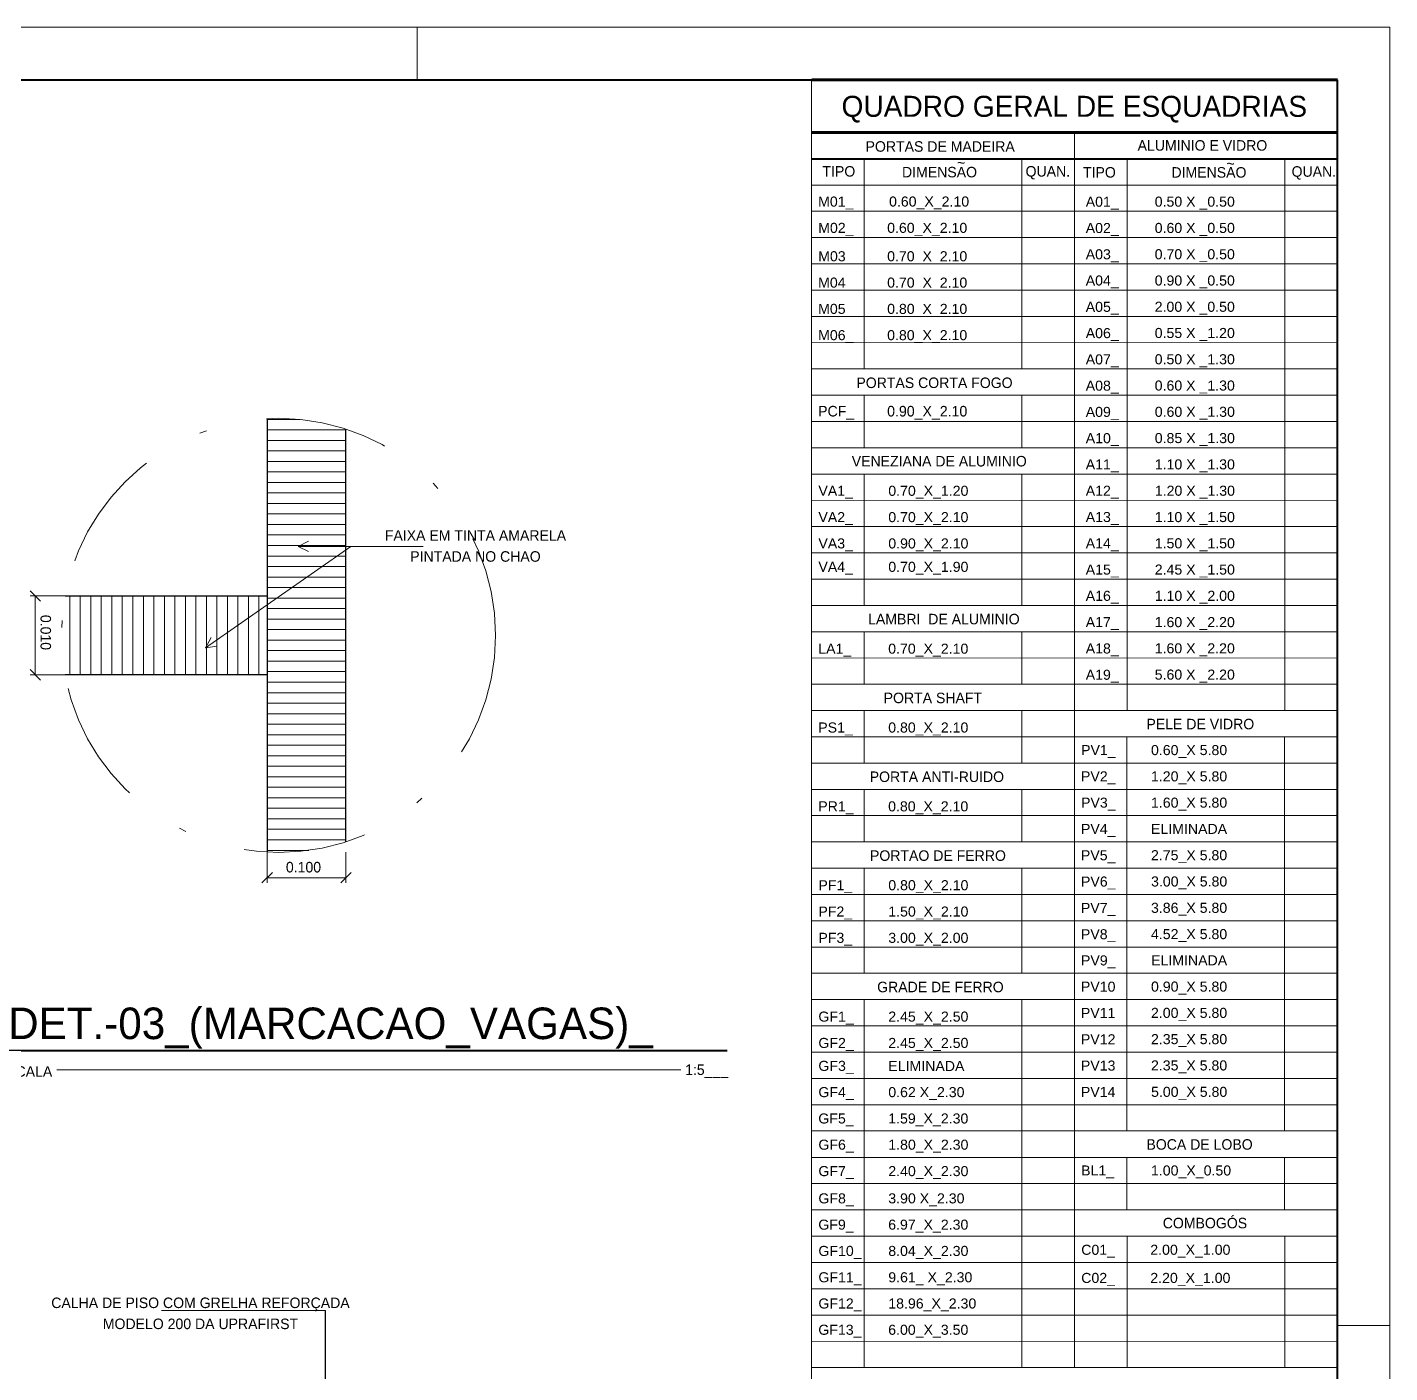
# Model space of a CAD drawing. Header units: metres. Extents: x -5.3 to 83.9, y -21.1 to 42.
# Drawn here: x 64.41 to 83.85, y 22.82 to 42.02 of the extents above; entities that cross this region are included whole.
import ezdxf
from ezdxf.enums import TextEntityAlignment as Align

# ---------------------------------------------------------------- set-up
doc = ezdxf.new("R2010")
doc.units = ezdxf.units.M
doc.header["$MEASUREMENT"] = 0
doc.linetypes.add('DGN Style 4', pattern=[2.33834, 1.16844, -0.58422, 0.001461, -0.58422])
for name, color, linetype, lineweight in [('Level 23', 7, 'Continuous', 0), ('Level 24', 7, 'Continuous', 0), ('Level 25', 7, 'Continuous', 0), ('Level 27', 7, 'Continuous', 0), ('Level 31', 7, 'Continuous', 0), ('Level 63', 7, 'Continuous', 0), ('Level 8', 7, 'Continuous', 0)]:
    doc.layers.add(name, color=color, linetype=linetype, lineweight=lineweight)
doc.styles.add('Style-CIVIL', font='CIVIL.shx')
doc.styles.add('Style-INTL_ENGINEERING', font='INTL_ENGINEERING.shx')
doc.dimstyles.get("Standard").update_dxf_attribs({"dimtxt": 0.18, "dimasz": 0.18, "dimexe": 0.18, "dimexo": 0.0625, "dimgap": 0.09, "dimtad": 0, "dimtih": 1, "dimtoh": 1, "dimdec": 4, "dimzin": 1, "dimdsep": 46, "dimtxsty": 'Standard', "dimcen": 0, "dimadec": 0, "dimazin": 0, "dimtfac": 1, "dimtdec": 4, "dimtofl": 0, "dimtmove": 0, "dimatfit": 3, "dimfxl": 0, "dimtolj": 1, "dimtzin": 1, "dimarcsym": 0})

# ---------------------------------------------------------------- blocks, each defined once
blk = doc.blocks.new('TerminatorOpen')
at = {"color": 0, "linetype": 'ByBlock', "lineweight": -2}
for q in [(-1, 0.5), (-1, 0), (-1, -0.5)]:
    blk.add_line((0, 0), q, dxfattribs=at)
blk = doc.blocks.new('*U238')
at = {"layer": 'Level 23', "color": 2, "linetype": 'Continuous', "lineweight": 0}
for p, q in [((-0.992, -0.062), (-0.992, 1.127)), ((-0.028, -0.942), (-0.992, 0.438)), ((1.917, 0.393), (2.21, 0.393)), ((2.11, 0.443), (2.21, 0.343)), ((2.16, 0.393), (2.16, -0.357)), ((1.917, -0.357), (2.21, -0.357)), ((2.21, -0.407), (2.11, -0.307)), ((-0.52, -2.279), (-0.52, -2.612)), ((0.23, -2.279), (0.23, -2.612)), ((-0.57, -2.612), (-0.47, -2.512)), ((-0.52, -2.562), (0.23, -2.562)), ((0.28, -2.512), (0.18, -2.612))]:
    blk.add_line(p, q, dxfattribs=at)
at = {"layer": 'Level 23', "color": 2, "linetype": 'Continuous', "lineweight": 0, "flags": 128}
for points in [[(-0.942, 0.038), (-0.992, -0.062), (-1.042, 0.038)], [(-0.044, -0.832), (-0.028, -0.942), (-0.126, -0.889)]]:
    blk.add_lwpolyline(points, dxfattribs=at)
at = {"layer": 'Level 31', "color": 30, "linetype": 'Continuous', "lineweight": 0}
for p, q in [((-2.1, -0.357), (-2.1, 0.393)), ((-2, -0.357), (-2, 0.393)), ((-1.9, -0.357), (-1.9, 0.393)), ((-1.8, -0.357), (-1.8, 0.393)), ((-1.7, -0.357), (-1.7, 0.393)), ((-1.6, -0.357), (-1.6, 0.393)), ((-1.5, -0.357), (-1.5, 0.393)), ((-1.4, -0.357), (-1.4, 0.393)), ((-1.3, -0.357), (-1.3, 0.393)), ((-1.2, -0.357), (-1.2, 0.393)), ((-1.1, -0.357), (-1.1, 0.393)), ((-1, -0.357), (-1, 0.393)), ((-0.9, -0.357), (-0.9, 0.393)), ((-0.8, -0.357), (-0.8, 0.393)), ((-0.7, -0.357), (-0.7, 0.393)), ((-0.6, -0.357), (-0.6, 0.393)), ((-0.5, -0.357), (-0.5, 0.393)), ((-0.4, -0.357), (-0.4, 0.393)), ((-0.3, -0.357), (-0.3, 0.393)), ((-0.2, -0.357), (-0.2, 0.393)), ((-0.1, -0.357), (-0.1, 0.393)), ((0, -0.357), (0, 0.393)), ((0.1, -0.357), (0.1, 0.393)), ((0.2, -0.357), (0.2, 0.393)), ((0.3, -0.357), (0.3, 0.393)), ((0.4, -0.357), (0.4, 0.393)), ((0.5, -0.357), (0.5, 0.393)), ((0.6, -0.357), (0.6, 0.393)), ((0.7, -0.357), (0.7, 0.393)), ((0.8, -0.357), (0.8, 0.393)), ((0.9, -0.357), (0.9, 0.393)), ((1, -0.357), (1, 0.393)), ((1.1, -0.357), (1.1, 0.393)), ((1.2, -0.357), (1.2, 0.393)), ((1.3, -0.357), (1.3, 0.393)), ((1.4, -0.357), (1.4, 0.393)), ((1.5, -0.357), (1.5, 0.393)), ((1.6, -0.357), (1.6, 0.393)), ((1.7, -0.357), (1.7, 0.393)), ((1.8, -0.357), (1.8, 0.393)), ((1.9, -0.357), (1.9, 0.039)), ((-2.2, -0.357), (-2.2, -0.045)), ((-0.52, -0.434), (0.23, -0.434)), ((-0.52, -0.534), (0.23, -0.534)), ((-0.52, -0.634), (0.23, -0.634)), ((-0.52, -0.734), (0.23, -0.734)), ((-0.52, -0.834), (0.23, -0.834)), ((-0.52, -0.934), (0.23, -0.934)), ((-0.52, -1.034), (0.23, -1.034)), ((-0.52, -1.134), (0.23, -1.134)), ((-0.52, -1.234), (0.23, -1.234)), ((-0.52, -1.334), (0.23, -1.334)), ((-0.52, -1.434), (0.23, -1.434)), ((-0.52, -1.534), (0.23, -1.534)), ((-0.52, -1.634), (0.23, -1.634)), ((-0.52, -1.734), (0.23, -1.734)), ((-0.52, -1.834), (0.23, -1.834)), ((-0.52, -1.934), (0.23, -1.934)), ((-0.52, -2.034), (0.23, -2.034)), ((-0.52, -2.134), (0.23, -2.134)), ((-0.52, -2.234), (0.23, -2.234))]:
    blk.add_line(p, q, dxfattribs=at)
at = {"layer": 'Level 31', "color": 30, "linetype": 'Continuous', "lineweight": 30, "flags": 128}
for points in [[(1.818, 0.393), (-2.108, 0.393)], [(-2.207, -0.357), (1.917, -0.357)], [(-0.52, -2.279), (-0.52, -0.357), (0.23, -0.357), (0.23, -2.279)]]:
    blk.add_lwpolyline(points, dxfattribs=at)
at = {"layer": 'Level 8', "color": 7, "linetype": 'DGN Style 4', "lineweight": 13}
blk.add_circle((-0.145, -0.248), 2.065, dxfattribs=at)
at = {"layer": 'Level 23', "color": 2, "linetype": 'Continuous', "lineweight": 0, "style": 'Style-CIVIL'}
blk.add_text('0.100', height=0.1, rotation=90, dxfattribs=at).set_placement((2.06, -0.178), align=Align.MIDDLE_LEFT)
blk.add_text('0.010', height=0.1, dxfattribs=at).set_placement((-0.34, -2.462), align=Align.MIDDLE_LEFT)
at = {"layer": 'Level 24', "color": 2, "linetype": 'Continuous', "lineweight": 13, "insert": (-0.995, 1.625), "char_height": 0.1, "attachment_point": 5, "rotation": 90, "line_spacing_factor": 1.199884, "style": 'Style-CIVIL'}
blk.add_mtext('FAIXA EM TINTA AMARELA\\PPINTADA NO CHAO\\P', dxfattribs=at)
blk = doc.blocks.new('*U239')
at = {"layer": 'Level 25', "color": 2, "linetype": 'Continuous', "lineweight": 40}
blk.add_line((0.06, -6.029), (0.06, 5.964), dxfattribs=at)
at = {"layer": 'Level 25', "color": 2, "linetype": 'Continuous', "lineweight": 0}
blk.add_line((0.333, -3.6), (0.333, 5.305), dxfattribs=at)
at = {"layer": 'Level 25', "color": 2, "linetype": 'Continuous', "lineweight": 40}
blk.add_circle((0.059, -5.309), 0.72, dxfattribs=at)
at = {"layer": 'Level 25', "color": 2, "linetype": 'Continuous', "lineweight": 13, "style": 'Style-CIVIL'}
blk.add_text('1:5___', height=0.15, rotation=90, dxfattribs=at).set_placement((0.333, 5.365), align=Align.MIDDLE_LEFT)
at = {"layer": 'Level 25', "color": 2, "linetype": 'Continuous', "lineweight": 0, "style": 'Style-CIVIL'}
blk.add_text('ESCALA', height=0.15, rotation=90, dxfattribs=at).set_placement((0.358, -3.664), align=Align.MIDDLE_RIGHT)
at = {"layer": 'Level 25', "color": 2, "linetype": 'Continuous', "lineweight": 40, "style": 'Style-CIVIL'}
blk.add_text('4', height=0.45, rotation=90, dxfattribs=at).set_placement((-0.059, -5.291), align=Align.CENTER)
at = {"layer": 'Level 25', "color": 2, "linetype": 'Continuous', "lineweight": 13, "style": 'Style-CIVIL'}
blk.add_text('02', height=0.15, rotation=90, dxfattribs=at).set_placement((0.523, -5.302), align=Align.CENTER)
at = {"layer": 'Level 25', "color": 2, "linetype": 'Continuous', "lineweight": 40, "style": 'Style-CIVIL'}
blk.add_attdef('*U254_479913', (-0.104, -4.293), '', height=0.45, rotation=90, dxfattribs=at)
blk = doc.blocks.new('*U237')
at = {"layer": 'Level 25', "color": 2, "linetype": 'Continuous', "lineweight": 40, "rotation": 270}
blk.add_blockref('*U239', (0.00235, -4.0917), dxfattribs=at).add_auto_attribs({'*U254_479913': 'DET.-03_(MARCACAO_VAGAS)_'})
at = {"layer": 'Level 8', "color": 7, "linetype": 'DGN Style 4', "lineweight": 13, "xscale": 1.5, "yscale": 1.5, "zscale": 1.5, "rotation": 270}
blk.add_blockref('*U238', (-0.0612, 1.55575), dxfattribs=at)

msp = doc.modelspace()

# ---------------------------------------------------------------- linework, layer by layer
at = {"layer": 'Level 24', "color": 2, "linetype": 'Continuous', "lineweight": 0}
msp.add_line((68.666, 23.709), (66.326, 23.709), dxfattribs=at)
at = {"layer": 'Level 27', "color": 2, "linetype": 'Continuous', "lineweight": 140}
for p, q in [((75.603, 41.27), (83.103, 41.269)), ((75.603, 40.519), (83.103, 40.519))]:
    msp.add_line(p, q, dxfattribs=at)
at = {"layer": 'Level 27', "color": 2, "linetype": 'Continuous', "lineweight": 13}
for p, q in [((75.603, 40.519), (81.603, 40.519)), ((79.352, 40.52), (79.352, 22.894)), ((76.353, 40.144), (76.352, 39.77)), ((78.602, 40.145), (78.602, 39.769)), ((80.102, 40.144), (80.102, 32.269)), ((82.353, 40.144), (82.352, 32.27)), ((75.603, 39.769), (83.102, 39.769)), ((76.352, 37.144), (76.352, 39.77)), ((78.603, 37.144), (78.602, 39.769)), ((75.603, 39.394), (83.102, 39.394)), ((75.603, 39.019), (83.102, 39.019)), ((75.603, 38.644), (83.102, 38.645)), ((75.603, 38.269), (83.102, 38.27)), ((75.603, 37.894), (83.102, 37.895)), ((75.602, 37.52), (83.103, 37.519)), ((75.602, 37.144), (83.102, 37.145)), ((75.602, 36.77), (83.102, 36.769)), ((76.352, 36.019), (76.352, 36.769)), ((78.602, 36.019), (78.602, 36.769)), ((75.602, 36.395), (83.102, 36.394)), ((75.603, 36.019), (83.102, 36.019)), ((75.603, 35.645), (83.103, 35.645)), ((76.351, 33.769), (76.351, 35.645)), ((78.601, 33.769), (78.601, 35.644)), ((75.603, 35.27), (83.103, 35.269)), ((75.603, 34.895), (83.103, 34.895)), ((75.603, 34.52), (83.103, 34.519)), ((75.603, 34.145), (83.103, 34.144)), ((75.602, 33.768), (83.103, 33.769)), ((75.603, 33.394), (83.103, 33.393)), ((76.351, 32.644), (76.351, 33.393)), ((78.601, 32.644), (78.601, 33.392)), ((75.602, 33.02), (83.103, 33.019)), ((75.603, 32.644), (83.102, 32.645)), ((75.603, 32.269), (83.102, 32.27)), ((76.352, 31.518), (76.352, 32.268)), ((78.602, 31.518), (78.601, 32.267)), ((75.603, 31.894), (83.102, 31.894)), ((80.1, 26.27), (80.101, 31.896)), ((82.351, 26.27), (82.35, 31.895)), ((75.602, 31.519), (83.102, 31.52)), ((75.602, 31.145), (83.103, 31.144)), ((76.351, 30.393), (76.351, 31.143)), ((78.601, 30.393), (78.6, 31.143)), ((75.602, 30.77), (83.102, 30.77)), ((75.602, 30.395), (83.102, 30.395)), ((75.602, 30.02), (83.102, 30.02)), ((76.352, 28.52), (76.352, 30.018)), ((78.602, 28.52), (78.602, 30.017)), ((75.602, 29.645), (83.103, 29.645)), ((75.603, 29.27), (83.103, 29.269)), ((75.602, 28.895), (83.103, 28.894)), ((75.602, 28.52), (83.103, 28.52)), ((75.602, 28.145), (83.103, 28.145)), ((76.352, 22.895), (76.353, 28.143)), ((78.603, 22.894), (78.603, 28.142)), ((75.602, 27.77), (83.103, 27.77)), ((75.602, 27.394), (83.103, 27.394)), ((75.602, 27.02), (83.103, 27.019)), ((75.602, 26.645), (83.103, 26.644)), ((75.602, 26.27), (83.102, 26.27)), ((75.602, 25.894), (83.103, 25.894)), ((80.1, 25.144), (80.1, 25.896)), ((82.35, 25.144), (82.35, 25.895)), ((75.602, 25.52), (83.103, 25.519)), ((75.602, 25.145), (83.103, 25.143)), ((75.602, 24.77), (83.102, 24.769)), ((80.102, 22.894), (80.102, 24.77)), ((82.352, 22.894), (82.352, 24.769)), ((75.602, 24.394), (83.103, 24.394)), ((75.602, 24.02), (83.103, 24.018)), ((75.602, 23.644), (83.103, 23.643)), ((75.602, 23.269), (83.103, 23.268)), ((75.602, 22.895), (83.102, 22.894))]:
    msp.add_line(p, q, dxfattribs=at)
at = {"layer": 'Level 27', "color": 2, "linetype": 'Continuous', "lineweight": 40}
msp.add_line((75.602, 40.143), (83.103, 40.144), dxfattribs=at)
at = {"layer": 'Level 63', "color": 131, "linetype": 'Continuous', "lineweight": 0}
msp.add_line((69.976, 42.02), (69.976, 41.27), dxfattribs=at)
at = {"layer": 'Level 63', "color": 131, "linetype": 'Continuous', "lineweight": 40}
for p, q in [((-3.45, 41.271), (83.101, 41.27)), ((83.101, 41.27), (83.101, -20.305))]:
    msp.add_line(p, q, dxfattribs=at)
at = {"layer": 'Level 63', "color": 131, "linetype": 'Continuous', "lineweight": 13}
msp.add_line((83.851, 23.495), (83.101, 23.495), dxfattribs=at)
at = {"layer": 'Level 63', "color": 131, "linetype": 'Continuous', "lineweight": 0, "flags": 128}
msp.add_lwpolyline([(83.851, 42.02), (-5.325, 42.02), (-5.325, -21.055), (83.851, -21.055)], close=True, dxfattribs=at)
at = {"layer": 'Level 63', "color": 131, "linetype": 'Continuous', "lineweight": 13, "flags": 128}
msp.add_lwpolyline([(75.601, -20.306), (-3.45, -20.306), (-3.45, 41.271), (75.601, 41.271)], close=True, dxfattribs=at)

# ---------------------------------------------------------------- block references
at = {"layer": 'Level 8', "color": 7, "linetype": 'DGN Style 4', "lineweight": 13}
msp.add_blockref('*U237', (68.43, 31.569), dxfattribs=at)

# ---------------------------------------------------------------- texts
at = {"layer": 'Level 24', "color": 2, "linetype": 'Continuous', "lineweight": 13, "insert": (66.883, 23.667), "char_height": 0.15, "attachment_point": 5, "line_spacing_factor": 1.200006, "style": 'Style-INTL_ENGINEERING'}
msp.add_mtext('CALHA DE PISO COM GRELHA REFORÇADA\\PMODELO 200 DA UPRAFIRST\\P', dxfattribs=at)
at = {"layer": 'Level 27', "color": 2, "linetype": 'Continuous', "lineweight": 40, "style": 'Style-INTL_ENGINEERING'}
msp.add_text('QUADRO GERAL DE ESQUADRIAS', height=0.29998, rotation=359.9993, dxfattribs=at).set_placement((79.35, 40.892), align=Align.MIDDLE_CENTER)
at = {"layer": 'Level 27', "color": 2, "linetype": 'Continuous', "lineweight": 0, "style": 'Style-INTL_ENGINEERING'}
for s, height, p in [('PORTAS DE MADEIRA', 0.14999, (76.372, 40.244)), ('ALUMINIO E VIDRO', 0.14999, (80.253, 40.259)), ('PORTAS CORTA FOGO', 0.14999, (76.241, 36.872)), ('VENEZIANA DE ALUMINIO', 0.14999, (76.175, 35.753)), ('LAMBRI  DE ALUMINIO', 0.15, (76.408, 33.5)), ('PORTA SHAFT', 0.15, (76.63, 32.375)), ('PELE DE VIDRO', 0.15, (80.379, 32.002)), ('PORTA ANTI-RUIDO', 0.15, (76.431, 31.25)), ('PORTAO DE FERRO', 0.15, (76.435, 30.125)), ('GRADE DE FERRO', 0.15, (76.537, 28.25)), ('BOCA DE LOBO', 0.15, (80.379, 26.003)), ('COMBOGÓS', 0.15, (80.612, 24.881))]:
    msp.add_text(s, height=height, rotation=359.9993, dxfattribs=at).set_placement(p)
at = {"layer": 'Level 27', "color": 2, "linetype": 'Continuous', "lineweight": 13, "style": 'Style-INTL_ENGINEERING'}
for s, height, p in [('~', 0.15, (77.676, 40.013)), ('~', 0.15, (81.521, 40.001)), ('TIPO', 0.15, (75.757, 39.889)), ('DIMENSAO', 0.15, (76.892, 39.878)), ('QUAN.', 0.15, (78.655, 39.889)), ('TIPO', 0.15, (79.474, 39.875)), ('DIMENSAO', 0.15, (80.736, 39.874)), ('QUAN.', 0.15, (82.45, 39.887)), ('PCF_', 0.1507, (75.695, 36.466)), ('0.90_X_2.10', 0.15074, (76.68, 36.466))]:
    msp.add_text(s, height=height, rotation=359.9993, dxfattribs=at).set_placement(p)
for s, height, width, p in [('M01_', 0.1431, 1.052633, (75.695, 39.461)), ('0.60_X_2.10', 0.14312, 1.052633, (76.707, 39.462)), ('A01_', 0.1431, 1.052633, (79.513, 39.459)), ('0.50 X _0.50', 0.14324, 1.0524, (80.497, 39.46)), ('M02_', 0.1431, 1.052633, (75.696, 39.086)), ('0.60_X_2.10', 0.14312, 1.052633, (76.68, 39.086)), ('A02_', 0.1431, 1.052633, (79.513, 39.084)), ('0.60 X _0.50', 0.14324, 1.052433, (80.497, 39.085)), ('M03_', 0.1431, 1.052633, (75.696, 38.681)), ('0.70_X_2.10', 0.14312, 1.052633, (76.68, 38.681)), ('A03_', 0.1431, 1.052633, (79.513, 38.709)), ('0.70 X _0.50', 0.14324, 1.052433, (80.497, 38.71)), ('M04_', 0.1431, 1.052633, (75.695, 38.305)), ('0.70_X_2.10', 0.14312, 1.052633, (76.68, 38.305)), ('A04_', 0.1431, 1.052633, (79.513, 38.335)), ('0.90 X _0.50', 0.14324, 1.0524, (80.497, 38.335)), ('A05_', 0.1431, 1.052633, (79.513, 37.959)), ('2.00 X _0.50', 0.14324, 1.052433, (80.497, 37.96)), ('M05_', 0.1431, 1.052633, (75.695, 37.93)), ('0.80_X_2.10', 0.14312, 1.052633, (76.68, 37.93)), ('A06_', 0.1431, 1.052633, (79.513, 37.584)), ('0.55 X _1.20', 0.14324, 1.052433, (80.497, 37.586)), ('M06_', 0.1431, 1.052633, (75.695, 37.555)), ('0.80_X_2.10', 0.14312, 1.052633, (76.68, 37.555)), ('A07_', 0.1431, 1.052633, (79.513, 37.209)), ('0.50 X _1.30', 0.14324, 1.052466, (80.497, 37.211)), ('A08_', 0.1431, 1.052633, (79.513, 36.834)), ('0.60 X _1.30', 0.14324, 1.052466, (80.497, 36.836)), ('A09_', 0.1431, 1.052633, (79.513, 36.46)), ('0.60 X _1.30', 0.14324, 1.052466, (80.498, 36.461)), ('A10_', 0.1431, 1.052633, (79.513, 36.085)), ('0.85 X _1.30', 0.14324, 1.052466, (80.498, 36.086)), ('A11_', 0.1431, 1.052633, (79.513, 35.71)), ('1.10 X _1.30', 0.14324, 1.052466, (80.498, 35.711)), ('VA1_', 0.1431, 1.052633, (75.699, 35.334)), ('0.70_X_1.20', 0.14324, 1.052433, (76.696, 35.334)), ('A12_', 0.1431, 1.052633, (79.513, 35.335)), ('1.20 X _1.30', 0.14324, 1.052466, (80.499, 35.335)), ('VA2_', 0.1431, 1.052633, (75.699, 34.958)), ('0.70_X_2.10', 0.14324, 1.052433, (76.696, 34.958)), ('A13_', 0.1431, 1.052633, (79.513, 34.96)), ('1.10 X _1.50', 0.14324, 1.052466, (80.498, 34.959)), ('VA3_', 0.1431, 1.052633, (75.699, 34.583)), ('0.90_X_2.10', 0.14324, 1.052433, (76.696, 34.583)), ('A14_', 0.1431, 1.052633, (79.513, 34.585)), ('1.50 X _1.50', 0.14324, 1.052433, (80.498, 34.585)), ('VA4_', 0.1431, 1.052633, (75.699, 34.249)), ('0.70_X_1.90', 0.14324, 1.052466, (76.696, 34.249)), ('A15_', 0.1431, 1.052633, (79.513, 34.21)), ('2.45 X _1.50', 0.14324, 1.052433, (80.498, 34.21)), ('A16_', 0.1431, 1.052633, (79.513, 33.835)), ('1.10 X _2.00', 0.14324, 1.052466, (80.498, 33.835)), ('A17_', 0.1431, 1.052633, (79.513, 33.46)), ('1.60 X _2.20', 0.14324, 1.052433, (80.497, 33.46)), ('LA1_', 0.1432, 1.0524, (75.697, 33.081)), ('0.70_X_2.10', 0.14324, 1.052433, (76.695, 33.081)), ('A18_', 0.1431, 1.052633, (79.513, 33.084)), ('1.60 X _2.20', 0.14324, 1.052433, (80.497, 33.086)), ('A19_', 0.1431, 1.052633, (79.513, 32.709)), ('5.60 X _2.20', 0.14324, 1.052433, (80.497, 32.711)), ('PS1_', 0.1432, 1.0524, (75.697, 31.956)), ('0.80_X_2.10', 0.14324, 1.052433, (76.695, 31.956)), ('PV1_', 0.1432, 1.0524, (79.447, 31.634)), ('0.60_X 5.80', 0.14324, 1.052433, (80.444, 31.634)), ('PV2_', 0.1432, 1.0524, (79.445, 31.259)), ('1.20_X 5.80', 0.14324, 1.052433, (80.444, 31.259)), ('PR1_', 0.1432, 1.052433, (75.697, 30.831)), ('0.80_X_2.10', 0.14324, 1.052433, (76.694, 30.831)), ('PV3_', 0.1432, 1.0524, (79.446, 30.884)), ('1.60_X 5.80', 0.14324, 1.052433, (80.444, 30.884)), ('PV4_', 0.1432, 1.0524, (79.445, 30.509)), ('ELIMINADA', 0.1432, 1.052466, (80.444, 30.509)), ('PV5_', 0.1432, 1.0524, (79.444, 30.133)), ('2.75_X 5.80', 0.14324, 1.052433, (80.444, 30.134)), ('PF1_', 0.1432, 1.0524, (75.699, 29.706)), ('0.80_X_2.10', 0.14324, 1.052433, (76.696, 29.706)), ('PV6_', 0.1432, 1.052433, (79.445, 29.758)), ('3.00_X 5.80', 0.14324, 1.052433, (80.445, 29.759)), ('PF2_', 0.1432, 1.0524, (75.699, 29.33)), ('1.50_X_2.10', 0.14324, 1.052433, (76.696, 29.33)), ('PV7_', 0.1432, 1.052433, (79.444, 29.381)), ('3.86_X 5.80', 0.14324, 1.052433, (80.444, 29.383)), ('PF3_', 0.1432, 1.0524, (75.699, 28.955)), ('3.00_X_2.00', 0.14324, 1.052433, (76.696, 28.955)), ('PV8_', 0.1432, 1.052433, (79.444, 29.006)), ('4.52_X 5.80', 0.14324, 1.052433, (80.444, 29.008)), ('PV9_', 0.1432, 1.052433, (79.445, 28.633)), ('ELIMINADA', 0.1432, 1.052466, (80.445, 28.634)), ('PV10', 0.1432, 1.052433, (79.444, 28.258)), ('0.90_X 5.80', 0.14324, 1.052466, (80.444, 28.259)), ('PV11', 0.1432, 1.052433, (79.444, 27.883)), ('2.00_X 5.80', 0.14324, 1.052466, (80.444, 27.884)), ('GF1_', 0.1432, 1.052433, (75.699, 27.831)), ('2.45_X_2.50', 0.14324, 1.052433, (76.696, 27.831)), ('PV12', 0.1432, 1.052433, (79.444, 27.507)), ('2.35_X 5.80', 0.14324, 1.052466, (80.444, 27.509)), ('GF2_', 0.1432, 1.052433, (75.699, 27.455)), ('2.45_X_2.50', 0.14324, 1.052433, (76.696, 27.455)), ('GF3_', 0.1432, 1.052466, (75.699, 27.128)), ('ELIMINADA', 0.1432, 1.052499, (76.696, 27.125)), ('PV13', 0.1432, 1.052466, (79.444, 27.132)), ('2.35_X 5.80', 0.14324, 1.052466, (80.444, 27.134)), ('GF4_', 0.1432, 1.052466, (75.699, 26.753)), ('0.62 X_2.30', 0.14324, 1.052466, (76.696, 26.753)), ('PV14', 0.1432, 1.052466, (79.444, 26.756)), ('5.00_X 5.80', 0.14324, 1.052466, (80.445, 26.757)), ('GF5_', 0.1432, 1.052466, (75.698, 26.377)), ('1.59_X_2.30', 0.14323, 1.052499, (76.695, 26.377)), ('GF6_', 0.1432, 1.052466, (75.699, 26.003)), ('1.80_X_2.30', 0.14323, 1.052499, (76.696, 26.003)), ('GF7_', 0.1432, 1.052466, (75.699, 25.626)), ('2.40_X_2.30', 0.14323, 1.052499, (76.696, 25.626)), ('BL1_', 0.1432, 1.052433, (79.447, 25.635)), ('1.00_X_0.50', 0.14324, 1.052433, (80.444, 25.635)), ('GF8_', 0.1432, 1.052466, (75.699, 25.237)), ('3.90 X_2.30', 0.14323, 1.052499, (76.696, 25.237)), ('GF9_', 0.1432, 1.052466, (75.698, 24.862)), ('6.97_X_2.30', 0.14323, 1.052499, (76.695, 24.862)), ('GF10_', 0.1432, 1.052466, (75.699, 24.487)), ('8.04_X_2.30', 0.14324, 1.052466, (76.696, 24.487)), ('C01_', 0.1431, 1.052633, (79.449, 24.503)), ('2.00_X_1.00', 0.14324, 1.052433, (80.434, 24.504)), ('GF11_', 0.1432, 1.052466, (75.699, 24.111)), ('9.61_ X_2.30', 0.14324, 1.052466, (76.696, 24.111)), ('C02_', 0.1431, 1.052633, (79.449, 24.102)), ('2.20_X_1.00', 0.14324, 1.052433, (80.434, 24.102)), ('GF12_', 0.1432, 1.052466, (75.699, 23.737)), ('18.96_X_2.30', 0.14323, 1.052499, (76.696, 23.737)), ('GF13_', 0.1432, 1.052466, (75.698, 23.362)), ('6.00_X_3.50', 0.14324, 1.052466, (76.695, 23.362))]:
    msp.add_text(s, height=height, dxfattribs=dict(at, width=width)).set_placement(p)

# ---------------------------------------------------------------- leaders
at = {"layer": 'Level 24', "color": 2, "linetype": 'Continuous', "lineweight": 0}
msp.add_leader([(68.666, 19.252), (68.666, 23.709)], dimstyle='Standard', override={"dimtxt": 0.1, "dimasz": 0.1, "dimgap": 0, "dimtad": 1, "dimtxsty": 'Style-CIVIL', "dimldrblk": 'TerminatorOpen'}, dxfattribs=at)

doc.saveas('drawing.dxf')
